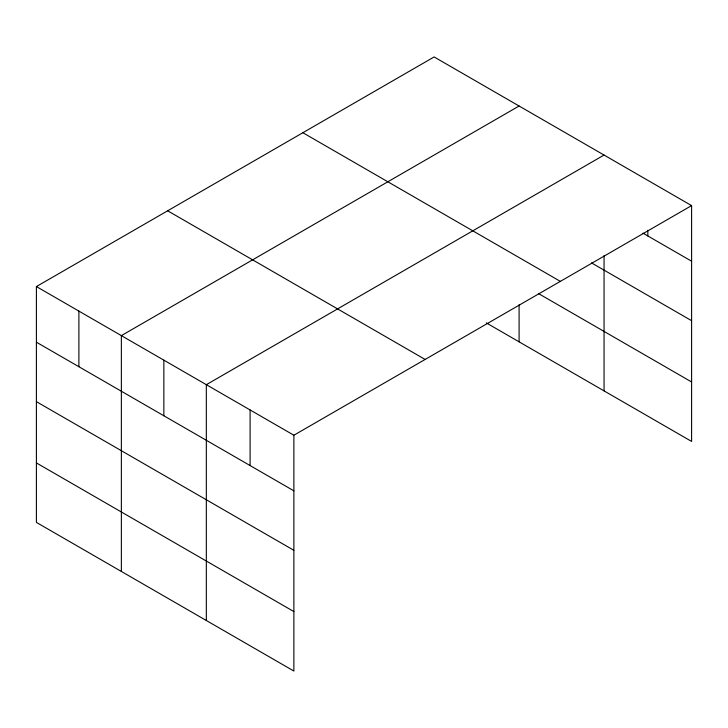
<?xml version="1.0" encoding="UTF-8"?>
<svg xmlns="http://www.w3.org/2000/svg" width="728" height="728" viewBox="0 0 728 728"><rect width="100%" height="100%" fill="white"/><g stroke="black" fill="none" stroke-linecap="round" stroke-linejoin="round"><path stroke-width="1.09" d="M691.6 205.605L434.125 56.948L36.4 286.568L36.4 522.395L293.875 671.052L293.875 435.226L691.6 205.605L691.6 441.432L486.259 322.877M519.091 106.006L121.367 335.626L121.367 571.453M604.058 155.055L206.333 384.684L206.333 620.511M642.961 233.142L691.6 261.216M591.509 262.899L691.6 320.684M302.875 132.724L560.351 281.381M538.401 293.511L691.6 381.963M167.649 210.792L425.125 359.45M36.4 286.568L293.875 435.226M36.4 342.187L293.875 490.836M36.4 401.656L293.875 550.313M36.4 462.926L293.875 611.584M647.829 230.276L647.829 235.945M604.058 255.555L604.058 390.891M519.091 304.805L519.091 341.832M250.104 409.955L250.104 465.565M163.855 360.151L163.855 415.77M78.888 311.093L78.888 366.712"/></g></svg>
